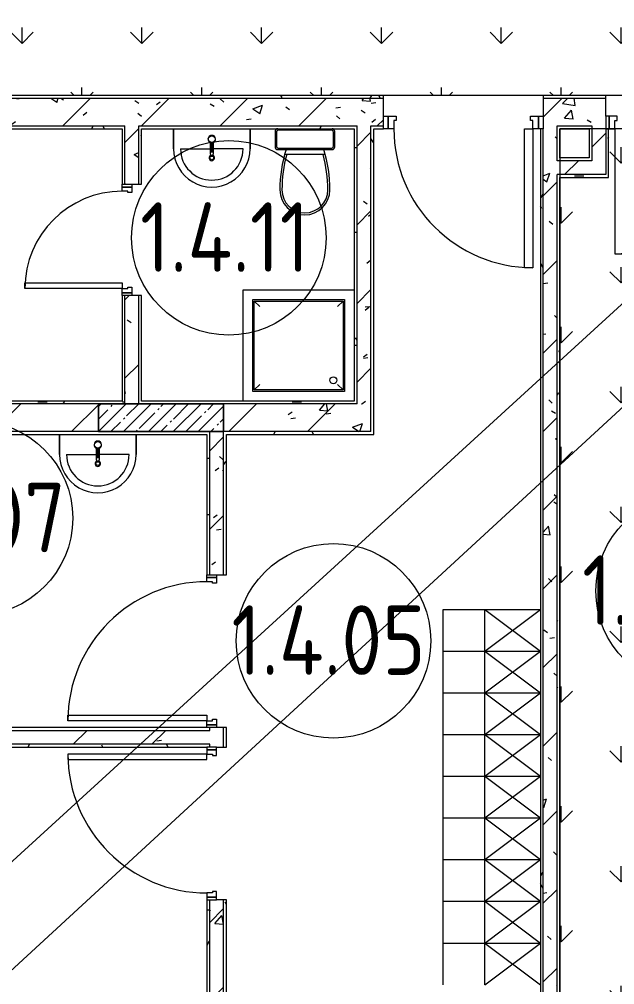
# Model space of a CAD drawing. Header units: millimetres. Extents: x -500089 to 1469082, y -290736 to 166440.
# Drawn here: x 1172884 to 1177168, y -70450 to -63503 of the extents above; entities that cross this region are included whole.
import ezdxf

# ---------------------------------------------------------------- set-up
doc = ezdxf.new("R2010")
doc.units = ezdxf.units.MM
for name, color, linetype, lineweight in [('Двери', 7, 'Continuous', 0), ('Линии', 7, 'Continuous', 0), ('Марки помещений', 7, 'Continuous', 0), ('Несущие колонны', 7, 'Continuous', 0), ('Сантехника', 7, 'Continuous', 0), ('Стены несущие', 7, 'Continuous', 0), ('Стены отделка', 7, 'Continuous', 0), ('Стены штриховка', 7, 'Continuous', 0), ('экспертиза ДУ пояснения', 6, 'Continuous', 0), ('экспертиза условные обозначения', 1, 'Continuous', 0)]:
    doc.layers.add(name, color=color, linetype=linetype, lineweight=lineweight)
doc.styles.add('GOST Common_1', font='', dxfattribs={"width": 0.9, "height": 700})
doc.styles.get('GOST Common_1').set_extended_font_data('GOST Common')
pattern_1 = [(0, (1111853.59, -73570.49), (812.8, 203.2), [67.056, -542.544, 67.056, -542.544, -3251.2]), (0, (1111853.59, -73570.49), (812.8, 203.2), [-1219.2, 67.056, -1152.144, 67.056, -542.544, -1422.4]), (0, (1111853.59, -73570.49), (812.8, 203.2), [-3048, 67.056, -339.344, 67.056, -948.944]), (120, (1112158.39, -73468.89), (-582.37636, 602.30545), [67.056, -542.544, 67.056, -542.544, -3251.2]), (120, (1112158.39, -73468.89), (-582.37636, 602.30545), [-1219.2, 67.056, -1152.144, 67.056, -542.544, -1422.4]), (120, (1112158.39, -73468.89), (-582.37636, 602.30545), [-3048, 67.056, -339.344, 67.056, -948.944]), (240, (1112259.99, -73062.49), (-230.42364, -805.50545), [67.056, -542.544, 67.056, -542.544, -3251.2]), (240, (1112259.99, -73062.49), (-230.42364, -805.50545), [-1219.2, 67.056, -1152.144, 67.056, -542.544, -1422.4]), (240, (1112259.99, -73062.49), (-230.42364, -805.50545), [-3048, 67.056, -339.344, 67.056, -948.944])]
pattern_2 = [(45, (1111853.6, -73570.5), (-282.8427, 282.8427), [])]
pattern_3 = [(50, (1111853.6, -73570.5), (728.7365, -63.756), [76.2, -838.2]), (355, (1111853.6, -73570.5), (-140.972, 764.228), [60.96, -670.56]), (100.451, (1111914.3, -73575.8), (587.77, 700.467), [64.76, -712.36]), (46.184, (1111853.6, -73367.3), (1084.316, -168.171), [114.3, -1257.3]), (96.636, (1111943.9, -73381.3), (949.61, 989.71), [97.14, -1068.54]), (351.184, (1111853.6, -73367.3), (949.62, 989.701), [91.44, -1005.84]), (21, (1111955.2, -73418.1), (606.458, -409.0606), [76.2, -838.2]), (326, (1111955.2, -73418.1), (247.208, 736.753), [60.96, -670.56]), (71.451, (1112005.7, -73452.2), (853.668, 327.6855), [64.76, -712.36]), (37.5, (1111853.59, -73570.5), (12.3547, 338.2201), [33.528, -628.904, 33.528, -647.192, -673.1]), (37.5, (1111853.59, -73570.5), (12.3547, 338.2201), [-1343.152, 33.528, -639.572]), (7.5, (1111853.6, -73570.5), (267.2789, 400.7221), [33.528, -354.584, 33.528, -613.664, -256.54]), (7.5, (1111853.6, -73570.5), (267.2789, 400.7221), [-1035.304, 33.528, -223.012]), (327.5, (1111627.02, -73570.5), (542.3633, -22.9153), [33.528, -220.472, 33.528, -758.952, -1051.56]), (327.5, (1111627.02, -73570.5), (542.3633, -22.9153), [-1046.48, 33.528, -1018.032]), (317.5, (1111525.4, -73570.5), (592.517, 101.707), [33.528, -296.672, 33.528, -492.76, -746.76]), (317.5, (1111525.4, -73570.5), (592.517, 101.707), [-856.488, 33.528, -713.232])]
pattern_4 = [(90, (1077209.23, -303341.8), (-431.0523, 431.0523), [114.3, -747.8046]), (45, (1077209.2, -303341.8), (-431.0523, 431.0523), [114.3, -495.3]), (135, (1077209.2, -303341.8), (-431.0523, -431.0523), [114.3, -495.3])]

# ---------------------------------------------------------------- blocks, each defined once
blk = doc.blocks.new('ASVP_ДверьСтальная_2 полотна - Внутренняя 1320х2000h_полотна_ Г Л _1200 в чистоте_-4240581-З Этаж 01')
at = {"layer": 'Двери', "lineweight": 18}
for p, q in [((660, 1020), (600, 1020)), ((600, 1020), (600, 120)), ((660, 120), (660, 1020)), ((-660, 540), (-600, 540)), ((-660, 120), (-660, 540)), ((-600, 540), (-600, 120)), ((-725, 120), (-700, 120)), ((-725, 30), (-725, 120)), ((-700, 120), (-660, 120)), ((-700, 30), (-700, 120)), ((-700, 120), (-700, 30)), ((-600, 120), (-660, 120)), ((-660, 120), (-660, 60)), ((600, 120), (660, 120)), ((700, 120), (660, 120)), ((660, 120), (660, 60)), ((700, 30), (700, 120)), ((725, 120), (700, 120)), ((700, 120), (700, 30)), ((725, 30), (725, 120)), ((-700, 30), (-725, 30)), ((-644, 30), (-700, 30)), ((-660, 60), (-644, 60)), ((-644, 60), (-644, 30)), ((660, 60), (644, 60)), ((644, 60), (644, 30)), ((644, 30), (700, 30)), ((700, 30), (725, 30))]:
    blk.add_line(p, q, dxfattribs=at)
at = {"layer": 'Двери'}
for centre, radius, start, end in [((660, 120), 900, 90, 180), ((-660, 120), 420, 360, 90)]:
    blk.add_arc(centre, radius, start, end, dxfattribs=at)
blk = doc.blocks.new('ASVP_ДверьДеревянная_1 полотно - Санузел 1000х2000h_полотно_ Г Л _950 в чистоте_-4213395-З Этаж 01')
at = {"layer": 'Двери', "lineweight": 18}
for p, q in [((500, 1070), (460, 1070)), ((460, 1070), (460, 70)), ((500, 70), (500, 1070)), ((-530, 70), (-550, 70)), ((-550, 70), (-550, 0)), ((-500, 70), (-530, 70)), ((-530, 70), (-530, 0)), ((-530, 0), (-530, 70)), ((-500, 30), (-500, 70)), ((460, 70), (500, 70)), ((530, 70), (500, 70)), ((500, 70), (500, 30)), ((530, 0), (530, 70)), ((550, 70), (530, 70)), ((530, 70), (530, 0)), ((550, 0), (550, 70)), ((-550, 0), (-530, 0)), ((-530, 0), (-490, 0)), ((-490, 30), (-500, 30)), ((-490, 0), (-490, 30)), ((500, 30), (490, 30)), ((490, 30), (490, 0)), ((490, 0), (530, 0)), ((530, 0), (550, 0))]:
    blk.add_line(p, q, dxfattribs=at)
at = {"layer": 'Двери'}
blk.add_arc((500, 70), 1000, 90, 180, dxfattribs=at)
blk = doc.blocks.new('ASVP_ДверьСтальная_1 полотно - Внутренняя 1000х2000h_полотно_ Г Пр _925 в чистоте_-4236618-З Этаж 01')
at = {"layer": 'Двери', "lineweight": 18}
for p, q in [((-500, 1120), (-440, 1120)), ((-500, 120), (-500, 1120)), ((-440, 1120), (-440, 120)), ((-575, 120), (-540, 120)), ((-575, 30), (-575, 120)), ((-540, 120), (-500, 120)), ((-540, 30), (-540, 120)), ((-540, 120), (-540, 30)), ((-440, 120), (-500, 120)), ((-500, 120), (-500, 60)), ((500, 120), (540, 120)), ((500, 60), (500, 120)), ((540, 120), (540, 30)), ((540, 120), (575, 120)), ((540, 30), (540, 120)), ((575, 120), (575, 30)), ((-540, 30), (-575, 30)), ((-484, 30), (-540, 30)), ((-500, 60), (-484, 60)), ((-484, 60), (-484, 30)), ((484, 60), (500, 60)), ((484, 30), (484, 60)), ((540, 30), (484, 30)), ((575, 30), (540, 30))]:
    blk.add_line(p, q, dxfattribs=at)
at = {"layer": 'Двери'}
blk.add_arc((-500, 120), 1000, 0, 90, dxfattribs=at)
blk = doc.blocks.new('ADSK_КолоннаЖБ_Прямоугольная - 200x900 мм-V275-З Этаж 01')
at = {"layer": 'Несущие колонны'}
h = blk.add_hatch(dxfattribs=at)
h.set_pattern_fill('FP_62', color=256, style=0, pattern_type=2)
h.set_pattern_definition([(45, (-62050, -7200), (-89.80256, 89.80256), []), (45, (-61960.2, -7200), (-89.80256, 89.80256), [158.75, -31.75, 13.411, -18.339])])
h.paths.add_polyline_path([(450, -100), (450, 100), (-450, 100), (-450, -100), (350, -100)], flags=0)
at = {"layer": 'Несущие колонны', "lineweight": 18}
for p, q in [((-450, -100), (-450, 100)), ((-450, 100), (450, 100)), ((450, 100), (-450, 100)), ((-450, 100), (-450, -100)), ((450, 100), (450, -100)), ((450, -100), (450, 100)), ((450, -100), (-450, -100)), ((-450, -100), (450, -100))]:
    blk.add_line(p, q, dxfattribs=at)
blk = doc.blocks.new('ASVP_2D_Унитаз_Слив - Унитаз для взрослых-3413683-З Этаж 01')
at = {"layer": 'Сантехника'}
for p, q in [((-254.8, 305), (36.7, 305)), ((-324.1, 250), (-324.1, 140)), ((-314.1, 245), (-314.1, 145)), ((85.9, 270), (-304.1, 270)), ((80.9, 260), (-299.1, 260)), ((95.9, 145), (95.9, 245)), ((105.9, 140), (105.9, 250)), ((-299.1, 130), (80.9, 130))]:
    blk.add_line(p, q, dxfattribs=at)
for centre, radius, start, end in [((-109.1, 560), 180, 90, 180), ((-109.1, 560), 165, 90, 180), ((-109.1, 560), 180, 0, 90), ((-109.1, 560), 165, 0, 90), ((676.9, 560), 966, 180, 197.47018), ((691.9, 560), 966, 180, 195.30619), ((-910.1, 560), 966, 344.69381, 0), ((-895.1, 560), 966, 342.52982, 0), ((-304.1, 250), 20, 90, 180), ((-299.1, 245), 15, 90, 180), ((80.9, 245), 15, 360, 90), ((85.9, 250), 20, 360, 90), ((-304.1, 140), 20, 180, 270), ((-299.1, 145), 15, 180, 270), ((80.9, 145), 15, 270, 0), ((85.9, 140), 20, 270, 360)]:
    blk.add_arc(centre, radius, start, end, dxfattribs=at)
blk = doc.blocks.new('ASVP_2D_Раковина - Раковина 550х420-3413684-З Этаж 01')
at = {"layer": 'Сантехника'}
for p, q in [((-119.1, 220.6), (-119.1, 301.9)), ((-115.1, 286), (-115.1, 219.6)), ((-103.1, 286), (-115.1, 286)), ((-103.1, 219.6), (-103.1, 286)), ((-99.1, 301.9), (-99.1, 220.6)), ((-384.1, 265), (-384.1, 120)), ((-384.1, 120), (-384.1, 265)), ((-334.1, 265), (-119.1, 265)), ((115.9, 265), (-99.1, 265)), ((165.9, 120), (165.9, 265)), ((165.9, 265), (165.9, 120))]:
    blk.add_line(p, q, dxfattribs=at)
for centre, radius in [((-109.1, 330), 13.3), ((-109.1, 195), 24.5)]:
    blk.add_circle(centre, radius, dxfattribs=at)
for centre, radius, start, end in [((-109.1, 265), 275, 360, 180), ((-109.1, 265), 275, 360, 180), ((-109.1, 265), 225, 0, 180), ((-109.1, 330), 20, 284.14377, 255.85623), ((-109.1, 301.9), 10, 0, 180), ((-109.1, 195), 27.5, 102.60426, 77.39774), ((-109.1, 195), 25.3, 76.29328, 103.7089)]:
    blk.add_arc(centre, radius, start, end, dxfattribs=at)
blk = doc.blocks.new('ASVP_2D_Душевой поддон_Трап - Душевой поддон 800х800-2509739-З Этаж 01')
at = {"layer": 'Сантехника'}
for p, q in [((0, 800), (800, 800)), ((800, 800), (800, 0)), ((70, 730), (730, 730)), ((70, 70), (70, 730)), ((120, 680), (80, 720)), ((80, 720), (720, 720)), ((80, 80), (80, 720)), ((720, 720), (680, 680)), ((720, 720), (720, 80)), ((730, 730), (730, 70)), ((730, 70), (70, 70)), ((120, 120), (80, 80)), ((720, 80), (80, 80)), ((680, 120), (720, 80))]:
    blk.add_line(p, q, dxfattribs=at)
blk.add_circle((150, 150), 25, dxfattribs=at)
blk = doc.blocks.new('ASVP_ДверьДеревянная_1 полотно - Санузел 700х2000h_полотно_ Г Пр _650 в чистоте_-4213427-З Этаж 01')
at = {"layer": 'Двери', "lineweight": 18}
for p, q in [((-350, 770), (-310, 770)), ((-350, 70), (-350, 770)), ((-310, 770), (-310, 70)), ((-400, 70), (-380, 70)), ((-400, 0), (-400, 70)), ((-380, 70), (-350, 70)), ((-380, 0), (-380, 70)), ((-380, 70), (-380, 0)), ((-310, 70), (-350, 70)), ((-350, 70), (-350, 30)), ((350, 70), (380, 70)), ((350, 30), (350, 70)), ((380, 70), (380, 0)), ((380, 70), (400, 70)), ((380, 0), (380, 70)), ((400, 70), (400, 0)), ((-380, 0), (-400, 0)), ((-340, 0), (-380, 0)), ((-350, 30), (-340, 30)), ((-340, 30), (-340, 0)), ((340, 30), (350, 30)), ((340, 0), (340, 30)), ((380, 0), (340, 0)), ((400, 0), (380, 0))]:
    blk.add_line(p, q, dxfattribs=at)
at = {"layer": 'Двери'}
blk.add_arc((-350, 70), 700, 0, 90, dxfattribs=at)
blk = doc.blocks.new('ASVP_ДверьДеревянная_1 полотно - Санузел 1000х2000h_полотно_ Г Пр _950 в чистоте_-4213391-З Этаж 01')
at = {"layer": 'Двери', "lineweight": 18}
for p, q in [((-500, 1070), (-460, 1070)), ((-500, 70), (-500, 1070)), ((-460, 1070), (-460, 70)), ((-550, 70), (-530, 70)), ((-550, 0), (-550, 70)), ((-530, 70), (-500, 70)), ((-530, 0), (-530, 70)), ((-530, 70), (-530, 0)), ((-460, 70), (-500, 70)), ((-500, 70), (-500, 30)), ((500, 70), (530, 70)), ((500, 30), (500, 70)), ((530, 70), (530, 0)), ((530, 70), (550, 70)), ((530, 0), (530, 70)), ((550, 70), (550, 0)), ((-530, 0), (-550, 0)), ((-490, 0), (-530, 0)), ((-500, 30), (-490, 30)), ((-490, 30), (-490, 0)), ((490, 30), (500, 30)), ((490, 0), (490, 30)), ((530, 0), (490, 0)), ((550, 0), (530, 0))]:
    blk.add_line(p, q, dxfattribs=at)
at = {"layer": 'Двери'}
blk.add_arc((-500, 70), 1000, 0, 90, dxfattribs=at)
blk = doc.blocks.new('ASVP_Марка_Помещение_ОдноЗначение - Номер-684784-З Этаж 01')
at = {"layer": 'Марки помещений'}
blk.add_circle((0, 0), 3.5, dxfattribs=at)

msp = doc.modelspace()

# ---------------------------------------------------------------- hatches: boundary and pattern name
at = {"layer": 'Стены штриховка'}
h = msp.add_hatch(dxfattribs=at)
h.set_pattern_fill('FP_174', color=256, style=0, pattern_type=2)
h.set_pattern_definition(pattern_1)
h.paths.add_polyline_path([(1179035.572, -64070.488), (1179837.585, -64070.488), (1179837.585, -64050.488), (1178553.585, -64050.488), (1178553.585, -64070.488), (1179033.585, -64070.488)], flags=0)
h.paths.add_polyline_path([(1169003.585, -64070.488), (1169003.585, -64050.488), (1168903.585, -64050.488), (1168903.585, -64070.488)], flags=0)
h.paths.add_polyline_path([(1173743.585, -64070.488), (1175503.585, -64070.488), (1175503.585, -64050.488), (1170153.585, -64050.488), (1170153.585, -64070.488), (1173643.585, -64070.488)], flags=0)
h.paths.add_polyline_path([(1177095.325, -64070.488), (1177103.585, -64070.488), (1177103.585, -64050.488), (1176653.585, -64050.488), (1176653.585, -64070.488), (1177089.89, -64070.488)], flags=0)
h = msp.add_hatch(dxfattribs=at)
h.set_pattern_fill('FP_201', color=256, style=0, pattern_type=2)
h.set_pattern_definition(pattern_2)
h.paths.add_polyline_path([(1177103.585, -64270.488), (1177103.585, -64070.488), (1176653.585, -64070.488), (1176653.585, -64270.488), (1177003.585, -64270.488)], flags=0)
h.paths.add_polyline_path([(1168903.585, -64270.488), (1169003.585, -64270.488), (1169003.585, -64070.488), (1168903.585, -64070.488), (1168903.585, -64201.68)], flags=0)
h.paths.add_polyline_path([(1171553.585, -64270.488), (1175503.585, -64270.488), (1175503.585, -64070.488), (1170153.585, -64070.488), (1170153.585, -64270.488), (1170505.662, -64270.488)], flags=0)
h.paths.add_polyline_path([(1179035.572, -64270.488), (1179853.585, -64270.488), (1179853.585, -64070.488), (1178553.585, -64070.488), (1178553.585, -64270.488)], flags=0)
h = msp.add_hatch(dxfattribs=at)
h.set_pattern_fill('FP_31', color=256, style=0, pattern_type=2)
h.set_pattern_definition(pattern_3)
h.paths.add_polyline_path([(1177103.585, -64270.488), (1177103.585, -64070.488), (1176653.585, -64070.488), (1176653.585, -64270.488), (1177003.585, -64270.488)], flags=0)
h.paths.add_polyline_path([(1168903.585, -64270.488), (1169003.585, -64270.488), (1169003.585, -64070.488), (1168903.585, -64070.488), (1168903.585, -64201.68)], flags=0)
h.paths.add_polyline_path([(1171553.585, -64270.488), (1175503.585, -64270.488), (1175503.585, -64070.488), (1170153.585, -64070.488), (1170153.585, -64270.488), (1170505.662, -64270.488)], flags=0)
h.paths.add_polyline_path([(1179035.572, -64270.488), (1179853.585, -64270.488), (1179853.585, -64070.488), (1178553.585, -64070.488), (1178553.585, -64270.488)], flags=0)
h = msp.add_hatch(dxfattribs=at)
h.set_pattern_fill('FP_174', color=256, style=0, pattern_type=2)
h.set_pattern_definition(pattern_1)
h.paths.add_polyline_path([(1167574.585, -64290.488), (1167753.585, -64290.488), (1167753.585, -64270.488), (1167573.585, -64270.488), (1167573.585, -64290.488)], flags=0)
h.paths.add_polyline_path([(1179853.585, -64290.488), (1180253.585, -64290.488), (1180253.585, -64270.488), (1178553.585, -64270.488), (1178553.585, -64290.488), (1179320.252, -64290.488)], flags=0)
h.paths.add_polyline_path([(1171663.585, -64290.488), (1173643.585, -64290.488), (1173643.585, -64270.488), (1170153.585, -64270.488), (1170153.585, -64290.488), (1171553.585, -64290.488)], flags=0)
h.paths.add_polyline_path([(1176994.955, -64290.488), (1177003.585, -64290.488), (1177003.585, -64270.488), (1176753.585, -64270.488), (1176753.585, -64290.488), (1176994.412, -64290.488)], flags=0)
h.paths.add_polyline_path([(1173743.585, -64290.488), (1175313.585, -64290.488), (1175313.585, -64270.488), (1173743.585, -64270.488)], flags=0)
h.paths.add_polyline_path([(1175433.585, -64290.488), (1175503.585, -64290.488), (1175503.585, -64270.488), (1175413.585, -64270.488), (1175413.585, -64290.488)], flags=0)
h = msp.add_hatch(dxfattribs=at)
h.set_pattern_fill('FP_174', color=256, style=0, pattern_type=2)
h.set_pattern_definition(pattern_1)
h.paths.add_polyline_path([(1173623.585, -66250.488), (1173643.585, -66250.488), (1173643.585, -65490.488), (1173623.585, -65490.488), (1173623.585, -66223.429)], flags=0)
h.paths.add_polyline_path([(1173643.585, -64690.488), (1173643.585, -64290.488), (1173623.585, -64290.488), (1173623.585, -64690.488)], flags=0)
h = msp.add_hatch(dxfattribs=at)
h.set_pattern_fill('FP_201', color=256, style=0, pattern_type=2)
h.set_pattern_definition(pattern_2)
h.paths.add_polyline_path([(1173743.585, -66270.488), (1173743.585, -65490.488), (1173643.585, -65490.488), (1173643.585, -66270.488)], flags=0)
h.paths.add_polyline_path([(1173643.585, -64690.488), (1173743.585, -64690.488), (1173743.585, -64270.488), (1173643.585, -64270.488), (1173643.585, -64290.488)], flags=0)
h = msp.add_hatch(dxfattribs=at)
h.set_pattern_fill('FP_31', color=256, style=0, pattern_type=2)
h.set_pattern_definition(pattern_3)
h.paths.add_polyline_path([(1173743.585, -66270.488), (1173743.585, -65490.488), (1173643.585, -65490.488), (1173643.585, -66270.488)], flags=0)
h.paths.add_polyline_path([(1173643.585, -64690.488), (1173743.585, -64690.488), (1173743.585, -64270.488), (1173643.585, -64270.488), (1173643.585, -64290.488)], flags=0)
h = msp.add_hatch(dxfattribs=at)
h.set_pattern_fill('FP_174', color=256, style=0, pattern_type=2)
h.set_pattern_definition(pattern_1)
h.paths.add_polyline_path([(1173743.585, -66250.488), (1173763.585, -66250.488), (1173763.585, -65490.488), (1173743.585, -65490.488), (1173743.585, -65640.425)], flags=0)
h.paths.add_polyline_path([(1173763.585, -64690.488), (1173763.585, -64290.488), (1173743.585, -64290.488), (1173743.585, -64690.488)], flags=0)
h = msp.add_hatch(dxfattribs=at)
h.set_pattern_fill('FP_174', color=256, style=0, pattern_type=2)
h.set_pattern_definition(pattern_1)
h.paths.add_polyline_path([(1175313.585, -66250.488), (1175313.585, -64290.488), (1175293.585, -64290.488), (1175293.585, -66250.488)], flags=0)
h = msp.add_hatch(dxfattribs=at)
h.set_pattern_fill('FP_201', color=256, style=0, pattern_type=2)
h.set_pattern_definition(pattern_2)
h.paths.add_polyline_path([(1175313.585, -66270.488), (1175413.585, -66270.488), (1175413.585, -64270.488), (1175313.585, -64270.488), (1175313.585, -66250.488)], flags=0)
h = msp.add_hatch(dxfattribs=at)
h.set_pattern_fill('FP_31', color=256, style=0, pattern_type=2)
h.set_pattern_definition(pattern_3)
h.paths.add_polyline_path([(1175313.585, -66270.488), (1175413.585, -66270.488), (1175413.585, -64270.488), (1175313.585, -64270.488), (1175313.585, -66250.488)], flags=0)
h = msp.add_hatch(dxfattribs=at)
h.set_pattern_fill('FP_174', color=256, style=0, pattern_type=2)
h.set_pattern_definition(pattern_1)
h.paths.add_polyline_path([(1175413.585, -66470.488), (1175433.585, -66470.488), (1175433.585, -64290.488), (1175413.585, -64290.488), (1175413.585, -66270.488)], flags=0)
h = msp.add_hatch(dxfattribs=at)
h.set_pattern_fill('FP_174', color=256, style=0, pattern_type=2)
h.set_pattern_definition(pattern_1)
h.paths.add_polyline_path([(1176633.585, -71670.488), (1176653.585, -71670.488), (1176653.585, -64290.488), (1176633.585, -64290.488), (1176633.585, -71650.488)], flags=0)
h = msp.add_hatch(dxfattribs=at)
h.set_pattern_fill('FP_201', color=256, style=0, pattern_type=2)
h.set_pattern_definition(pattern_2)
h.paths.add_polyline_path([(1176670.977, -71770.488), (1176753.585, -71770.488), (1176751.681, -64270.488), (1176653.585, -64270.488), (1176653.585, -71770.488)], flags=0)
h = msp.add_hatch(dxfattribs=at)
h.set_pattern_fill('FP_31', color=256, style=0, pattern_type=2)
h.set_pattern_definition(pattern_3)
h.paths.add_polyline_path([(1176670.977, -71770.488), (1176753.585, -71770.488), (1176751.681, -64270.488), (1176653.585, -64270.488), (1176653.585, -71770.488)], flags=0)
h = msp.add_hatch(dxfattribs=at)
h.set_pattern_fill('FP_174', color=256, style=0, pattern_type=2)
h.set_pattern_definition(pattern_1)
h.paths.add_polyline_path([(1176773.585, -71790.488), (1176773.585, -64620.488), (1176753.585, -64620.488), (1176753.585, -71790.488)], flags=0)
h.paths.add_polyline_path([(1176755.004, -64520.488), (1176773.585, -64520.488), (1176773.585, -64290.488), (1176753.585, -64290.488), (1176753.585, -64520.488)], flags=0)
h = msp.add_hatch(dxfattribs=at)
h.set_pattern_fill('FP_201', color=256, style=0, pattern_type=2)
h.set_pattern_definition(pattern_2)
h.paths.add_polyline_path([(1177103.585, -64520.488), (1177103.585, -64270.488), (1177003.585, -64270.488), (1177003.585, -64520.488)], flags=0)
h = msp.add_hatch(dxfattribs=at)
h.set_pattern_fill('FP_174', color=256, style=0, pattern_type=2)
h.set_pattern_definition(pattern_1)
h.paths.add_polyline_path([(1177103.585, -64620.488), (1177123.585, -64619.276), (1177123.585, -64290.488), (1177103.585, -64290.488), (1177103.585, -64528.828)], flags=0)
h = msp.add_hatch(dxfattribs=at)
h.set_pattern_fill('FP_201', color=256, style=0, pattern_type=2)
h.set_pattern_definition(pattern_2)
h.paths.add_polyline_path([(1176753.585, -64620.488), (1177103.585, -64620.488), (1177103.585, -64520.488), (1176753.585, -64520.488)], flags=0)
h = msp.add_hatch(dxfattribs=at)
h.set_pattern_fill('FP_174', color=256, style=0, pattern_type=2)
h.set_pattern_definition(pattern_1)
h.paths.add_polyline_path([(1177003.585, -64640.488), (1177123.585, -64640.488), (1177123.585, -64620.488), (1176773.585, -64620.488), (1176773.585, -64640.488), (1176963.306, -64640.488)], flags=0)
h = msp.add_hatch(dxfattribs=at)
h.set_pattern_fill('FP_174', color=256, style=0, pattern_type=2)
h.set_pattern_definition(pattern_1)
h.paths.add_polyline_path([(1175313.585, -66270.488), (1175313.585, -66250.488), (1173743.585, -66250.488), (1173743.585, -66270.488), (1175293.585, -66270.488)], flags=0)
h.paths.add_polyline_path([(1169993.585, -66270.488), (1173643.585, -66270.488), (1173643.585, -66250.488), (1169003.585, -66250.488), (1169003.585, -66270.488), (1169503.585, -66270.488)], flags=0)
h = msp.add_hatch(dxfattribs=at)
h.set_pattern_fill('FP_201', color=256, style=0, pattern_type=2)
h.set_pattern_definition(pattern_2)
h.paths.add_polyline_path([(1175413.585, -66470.488), (1175413.585, -66270.488), (1174353.585, -66270.488), (1174353.585, -66470.488), (1175313.585, -66470.488)], flags=0)
h.paths.add_polyline_path([(1171553.585, -66470.488), (1173453.585, -66470.488), (1173453.585, -66270.488), (1169503.585, -66270.488), (1169503.585, -66470.488), (1171067.962, -66470.488)], flags=0)
h = msp.add_hatch(dxfattribs=at)
h.set_pattern_fill('FP_31', color=256, style=0, pattern_type=2)
h.set_pattern_definition(pattern_3)
h.paths.add_polyline_path([(1175413.585, -66470.488), (1175413.585, -66270.488), (1174353.585, -66270.488), (1174353.585, -66470.488), (1175313.585, -66470.488)], flags=0)
h.paths.add_polyline_path([(1171553.585, -66470.488), (1173453.585, -66470.488), (1173453.585, -66270.488), (1169503.585, -66270.488), (1169503.585, -66470.488), (1171067.962, -66470.488)], flags=0)
h = msp.add_hatch(dxfattribs=at)
h.set_pattern_fill('FP_174', color=256, style=0, pattern_type=2)
h.set_pattern_definition(pattern_1)
h.paths.add_polyline_path([(1169027.878, -66490.488), (1169893.585, -66490.488), (1169893.585, -66470.488), (1168883.585, -66470.488), (1168883.585, -66490.488), (1169003.585, -66490.488)], flags=0)
h.paths.add_polyline_path([(1170139.852, -66490.488), (1174253.585, -66490.488), (1174253.585, -66470.488), (1169993.585, -66470.488), (1169993.585, -66490.488), (1170042.585, -66490.488)], flags=0)
h.paths.add_polyline_path([(1175313.585, -66490.488), (1175433.585, -66490.488), (1175433.585, -66470.488), (1174353.585, -66470.488), (1174353.585, -66490.488), (1174603.585, -66490.488)], flags=0)
h = msp.add_hatch(dxfattribs=at)
h.set_pattern_fill('FP_201', color=256, style=0, pattern_type=2)
h.set_pattern_definition(pattern_2)
h.paths.add_polyline_path([(1174253.585, -71670.488), (1174353.585, -71670.488), (1174353.585, -69840.488), (1174253.585, -69840.488), (1174253.585, -71650.488)], flags=0)
h.paths.add_polyline_path([(1174253.585, -68740.488), (1174353.585, -68740.488), (1174353.585, -68600.488), (1174253.585, -68600.488), (1174253.585, -68720.488)], flags=0)
h.paths.add_polyline_path([(1174353.585, -67500.488), (1174353.585, -66470.488), (1174253.585, -66470.488), (1174253.585, -67500.488), (1174303.585, -67500.488)], flags=0)
h = msp.add_hatch(dxfattribs=at)
h.set_pattern_fill('FP_31', color=256, style=0, pattern_type=2)
h.set_pattern_definition(pattern_3)
h.paths.add_polyline_path([(1174253.585, -71670.488), (1174353.585, -71670.488), (1174353.585, -69840.488), (1174253.585, -69840.488), (1174253.585, -71650.488)], flags=0)
h.paths.add_polyline_path([(1174253.585, -68740.488), (1174353.585, -68740.488), (1174353.585, -68600.488), (1174253.585, -68600.488), (1174253.585, -68720.488)], flags=0)
h.paths.add_polyline_path([(1174353.585, -67500.488), (1174353.585, -66470.488), (1174253.585, -66470.488), (1174253.585, -67500.488), (1174303.585, -67500.488)], flags=0)
h = msp.add_hatch(dxfattribs=at)
h.set_pattern_fill('FP_174', color=256, style=0, pattern_type=2)
h.set_pattern_definition(pattern_1)
h.paths.add_polyline_path([(1174253.585, -71650.488), (1174253.585, -69840.488), (1174233.585, -69840.488), (1174233.585, -71650.488)], flags=0)
h.paths.add_polyline_path([(1174233.585, -68740.488), (1174253.585, -68740.488), (1174253.585, -68720.488), (1174233.585, -68720.488)], flags=0)
h.paths.add_polyline_path([(1174233.585, -68620.488), (1174253.585, -68620.488), (1174253.585, -68600.488), (1174233.585, -68600.488)], flags=0)
h.paths.add_polyline_path([(1174253.585, -67500.488), (1174253.585, -66490.488), (1174233.585, -66490.488), (1174233.585, -67500.488)], flags=0)
h = msp.add_hatch(dxfattribs=at)
h.set_pattern_fill('FP_174', color=256, style=0, pattern_type=2)
h.set_pattern_definition(pattern_1)
h.paths.add_polyline_path([(1174353.585, -71650.488), (1174373.585, -71650.488), (1174373.585, -71420.488), (1174353.585, -71420.488)], flags=0)
h.paths.add_polyline_path([(1174353.585, -71320.488), (1174373.585, -71320.488), (1174373.585, -69840.488), (1174353.585, -69840.488), (1174353.585, -71170.488)], flags=0)
h.paths.add_polyline_path([(1174353.585, -68740.488), (1174373.585, -68740.488), (1174373.585, -68600.488), (1174353.585, -68600.488), (1174353.585, -68720.488)], flags=0)
h.paths.add_polyline_path([(1174353.585, -67500.488), (1174373.585, -67500.488), (1174373.585, -66490.488), (1174353.585, -66490.488), (1174353.585, -67079.17)], flags=0)
h = msp.add_hatch(dxfattribs=at)
h.set_pattern_fill('FP_201', color=256, style=0, pattern_type=2)
h.set_pattern_definition(pattern_2)
h.paths.add_polyline_path([(1169993.585, -68720.488), (1174253.585, -68720.488), (1174253.585, -68620.488), (1169993.585, -68620.77)], flags=0)
h = msp.add_hatch(dxfattribs=at)
h.set_pattern_fill('FP_31', color=256, style=0, pattern_type=2)
h.set_pattern_definition(pattern_3)
h.paths.add_polyline_path([(1169993.585, -68720.488), (1174253.585, -68720.488), (1174253.585, -68620.488), (1169993.585, -68620.77)], flags=0)
h = msp.add_hatch(dxfattribs=at)
h.set_pattern_fill('FP_174', color=256, style=0, pattern_type=2)
h.set_pattern_definition(pattern_1)
h.paths.add_polyline_path([(1171553.585, -68620.488), (1171803.585, -68620.488), (1171803.585, -68600.488), (1171553.585, -68600.488), (1171553.585, -68613.543)], flags=0)
h.paths.add_polyline_path([(1172033.094, -68620.488), (1174233.585, -68620.488), (1174233.585, -68600.488), (1171903.585, -68600.488), (1171903.585, -68620.488)], flags=0)
h.paths.add_polyline_path([(1171453.585, -68620.488), (1171453.585, -68600.488), (1170013.585, -68600.488), (1170013.585, -68620.488), (1170139.852, -68620.488)], flags=0)
h = msp.add_hatch(dxfattribs=at)
h.set_pattern_fill('FP_174', color=256, style=0, pattern_type=2)
h.set_pattern_definition(pattern_1)
h.paths.add_polyline_path([(1174233.585, -68740.488), (1174233.585, -68720.488), (1170013.585, -68720.488), (1170013.585, -68740.488), (1173475.738, -68740.488)], flags=0)
at = {"layer": 'экспертиза условные обозначения'}
h = msp.add_hatch(dxfattribs=at)
h.set_pattern_fill('GRASS', color=2, scale=24)
h.set_pattern_definition(pattern_4)
edge = h.paths.add_edge_path()
edge.add_line((1167770.702, -40039.927), (1179837.585, -40040.488))
edge.add_line((1179837.585, -40040.488), (1179836.469, -64051.049))
edge.add_line((1179836.469, -64051.049), (1167769.585, -64050.488))
edge.add_line((1167769.585, -64050.488), (1167769.585, -40040.488))
h = msp.add_hatch(dxfattribs=at)
h.set_pattern_fill('GRASS', color=3, scale=24)
h.set_pattern_definition(pattern_4)
h.paths.add_polyline_path([(1157123.585, -71790.488), (1157123.585, -73750.488), (1178733.585, -73750.488), (1178733.585, -66250.488), (1182233.585, -66250.488), (1184413.585, -66245.488), (1184413.585, -55290.488), (1182653.585, -55290.488), (1182649.585, -55470.488), (1182453.585, -55470.488), (1182453.585, -64290.488), (1176773.585, -64290.488), (1176773.585, -71790.488)])

# ---------------------------------------------------------------- linework, layer by layer
at = {"layer": 'Линии'}
for p, q in [((1175933.585, -67750.488), (1176233.585, -67750.488)), ((1175933.585, -68050.488), (1175933.585, -67750.488)), ((1176233.585, -67750.488), (1176633.585, -67750.488)), ((1176233.585, -68050.488), (1176233.585, -67750.488)), ((1176233.585, -67750.488), (1176633.585, -68050.488)), ((1176233.585, -68050.488), (1176633.585, -67750.488)), ((1175933.585, -68050.488), (1176233.585, -68050.488)), ((1175933.585, -68350.488), (1175933.585, -68050.488)), ((1176233.585, -68050.488), (1176633.585, -68050.488)), ((1176233.585, -68350.488), (1176233.585, -68050.488)), ((1176233.585, -68050.488), (1176633.585, -68350.488)), ((1176233.585, -68350.488), (1176633.585, -68050.488)), ((1175933.585, -68350.488), (1176233.585, -68350.488)), ((1175933.585, -68650.488), (1175933.585, -68350.488)), ((1176233.585, -68350.488), (1176633.585, -68350.488)), ((1176233.585, -68650.488), (1176233.585, -68350.488)), ((1176233.585, -68350.488), (1176633.585, -68650.488)), ((1176233.585, -68650.488), (1176633.585, -68350.488)), ((1175933.585, -68650.488), (1176233.585, -68650.488)), ((1175933.585, -68950.488), (1175933.585, -68650.488)), ((1176233.585, -68650.488), (1176633.585, -68650.488)), ((1176233.585, -68950.488), (1176233.585, -68650.488)), ((1176233.585, -68650.488), (1176633.585, -68950.488)), ((1176233.585, -68950.488), (1176633.585, -68650.488)), ((1175933.585, -68950.488), (1176233.585, -68950.488)), ((1175933.585, -69250.488), (1175933.585, -68950.488)), ((1176233.585, -68950.488), (1176633.585, -68950.488)), ((1176233.585, -69250.488), (1176233.585, -68950.488)), ((1176233.585, -68950.488), (1176633.585, -69250.488)), ((1176233.585, -69250.488), (1176633.585, -68950.488)), ((1175933.585, -69250.488), (1176233.585, -69250.488)), ((1175933.585, -69550.488), (1175933.585, -69250.488)), ((1176233.585, -69250.488), (1176633.585, -69250.488)), ((1176233.585, -69550.488), (1176233.585, -69250.488)), ((1176233.585, -69250.488), (1176633.585, -69550.488)), ((1176233.585, -69550.488), (1176633.585, -69250.488)), ((1175933.585, -69550.488), (1176233.585, -69550.488)), ((1175933.585, -69850.488), (1175933.585, -69550.488)), ((1176233.585, -69550.488), (1176633.585, -69550.488)), ((1176233.585, -69850.488), (1176233.585, -69550.488)), ((1176233.585, -69550.488), (1176633.585, -69850.488)), ((1176233.585, -69850.488), (1176633.585, -69550.488)), ((1175933.585, -69850.488), (1176233.585, -69850.488)), ((1175933.585, -70150.488), (1175933.585, -69850.488)), ((1176233.585, -69850.488), (1176633.585, -69850.488)), ((1176233.585, -70150.488), (1176233.585, -69850.488)), ((1176233.585, -69850.488), (1176633.585, -70150.488)), ((1176233.585, -70150.488), (1176633.585, -69850.488)), ((1175933.585, -70150.488), (1176233.585, -70150.488)), ((1175933.585, -70450.488), (1175933.585, -70150.488)), ((1176233.585, -70150.488), (1176633.585, -70150.488)), ((1176233.585, -70450.488), (1176233.585, -70150.488)), ((1176233.585, -70150.488), (1176633.585, -70450.488)), ((1176233.585, -70450.488), (1176633.585, -70150.488))]:
    msp.add_line(p, q, dxfattribs=at)
at = {"layer": 'Стены несущие'}
for p, q in [((1170153.585, -64070.488), (1175503.585, -64070.488)), ((1175503.585, -64200.488), (1175503.585, -64070.488)), ((1176653.585, -64070.488), (1176653.585, -64200.488)), ((1176653.585, -64070.488), (1177103.585, -64070.488)), ((1177103.585, -64200.488), (1177103.585, -64070.488)), ((1170153.585, -64270.488), (1173643.585, -64270.488)), ((1173643.585, -64690.488), (1173643.585, -64270.488)), ((1173743.585, -64690.488), (1173743.585, -64270.488)), ((1173743.585, -64270.488), (1175313.585, -64270.488)), ((1175313.585, -66270.488), (1175313.585, -64270.488)), ((1175413.585, -66470.488), (1175413.585, -64270.488)), ((1175413.585, -64270.488), (1175503.585, -64270.488)), ((1176653.585, -71670.488), (1176653.585, -64290.488)), ((1176753.585, -64520.488), (1176753.585, -64270.488)), ((1176753.585, -64270.488), (1177003.585, -64270.488)), ((1177003.585, -64270.488), (1177003.585, -64520.488)), ((1177103.585, -64290.488), (1177103.585, -64620.488)), ((1177003.585, -64520.488), (1176753.585, -64520.488)), ((1176753.585, -71770.488), (1176753.585, -64620.488)), ((1177103.585, -64620.488), (1176753.585, -64620.488)), ((1173693.585, -64690.488), (1173743.585, -64690.488)), ((1173643.585, -66270.488), (1173643.585, -65490.488)), ((1173743.585, -65490.488), (1173693.585, -65490.488)), ((1173743.585, -66270.488), (1173743.585, -65490.488)), ((1173453.585, -66270.488), (1169503.585, -66270.488)), ((1175313.585, -66270.488), (1174353.585, -66270.488)), ((1173453.585, -66470.488), (1169993.585, -66470.488)), ((1174253.585, -67500.488), (1174253.585, -66470.488)), ((1174353.585, -67500.488), (1174353.585, -66470.488)), ((1175413.585, -66470.488), (1174353.585, -66470.488)), ((1174303.585, -67500.488), (1174353.585, -67500.488)), ((1171903.585, -68620.488), (1174253.585, -68620.488)), ((1174253.585, -68620.488), (1174253.585, -68600.488)), ((1174353.585, -68600.488), (1174303.585, -68600.488)), ((1174353.585, -68740.488), (1174353.585, -68600.488)), ((1174253.585, -68720.488), (1170013.585, -68720.488)), ((1174253.585, -68740.488), (1174253.585, -68720.488)), ((1174303.585, -68740.488), (1174353.585, -68740.488)), ((1174253.585, -71670.488), (1174253.585, -69840.488)), ((1174353.585, -69840.488), (1174303.585, -69840.488)), ((1174353.585, -71320.488), (1174353.585, -69840.488))]:
    msp.add_line(p, q, dxfattribs=at)
at = {"layer": 'Стены отделка'}
for p, q in [((1175503.585, -64050.488), (1170153.585, -64050.488)), ((1175503.585, -64070.488), (1175503.585, -64050.488)), ((1177103.585, -64050.488), (1176653.585, -64050.488)), ((1176653.585, -64050.488), (1176653.585, -64070.488)), ((1177103.585, -64070.488), (1177103.585, -64050.488)), ((1170153.585, -64290.488), (1173623.585, -64290.488)), ((1173623.585, -64290.488), (1173623.585, -64690.488)), ((1173763.585, -64690.488), (1173763.585, -64290.488)), ((1173763.585, -64290.488), (1175293.585, -64290.488)), ((1175293.585, -64290.488), (1175293.585, -66250.488)), ((1175433.585, -66490.488), (1175433.585, -64290.488)), ((1175433.585, -64290.488), (1175503.585, -64290.488)), ((1176633.585, -64290.488), (1176633.585, -71650.488)), ((1176773.585, -64500.488), (1176773.585, -64290.488)), ((1176773.585, -64290.488), (1176983.585, -64290.488)), ((1176983.585, -64290.488), (1176983.585, -64500.488)), ((1177123.585, -64640.488), (1177123.585, -64290.488)), ((1176983.585, -64500.488), (1176773.585, -64500.488)), ((1176773.585, -71790.488), (1176773.585, -64640.488)), ((1176773.585, -64640.488), (1177123.585, -64640.488)), ((1173743.585, -64690.488), (1173763.585, -64690.488)), ((1173623.585, -65490.488), (1173623.585, -66250.488)), ((1173763.585, -65490.488), (1173743.585, -65490.488)), ((1173763.585, -66250.488), (1173763.585, -65490.488)), ((1173623.585, -66250.488), (1169023.585, -66250.488)), ((1175293.585, -66250.488), (1173763.585, -66250.488)), ((1170013.585, -66490.488), (1174233.585, -66490.488)), ((1174233.585, -66490.488), (1174233.585, -67500.488)), ((1174373.585, -67500.488), (1174373.585, -66490.488)), ((1174373.585, -66490.488), (1175433.585, -66490.488)), ((1174353.585, -67500.488), (1174373.585, -67500.488)), ((1174233.585, -68600.488), (1171923.585, -68600.488)), ((1174373.585, -68600.488), (1174353.585, -68600.488)), ((1174373.585, -68740.488), (1174373.585, -68600.488)), ((1170013.585, -68740.488), (1174233.585, -68740.488)), ((1174353.585, -68740.488), (1174373.585, -68740.488)), ((1174233.585, -69840.488), (1174233.585, -71650.488)), ((1174373.585, -69840.488), (1174353.585, -69840.488)), ((1174373.585, -71300.488), (1174373.585, -69840.488))]:
    msp.add_line(p, q, dxfattribs=at)
at = {"layer": 'экспертиза ДУ пояснения'}
for p, q in [((1169527.42, -72584.253), (1283545.83, 31674.308)), ((1283545.83, 31674.308), (1170451.223, -72536.169))]:
    msp.add_line(p, q, dxfattribs=at)
at = {"layer": 'экспертиза условные обозначения', "color": 2}
msp.add_lwpolyline([(1167770.702, -40039.927), (1179837.585, -40040.488), (1179836.469, -64051.049), (1167769.585, -64050.488), (1167769.585, -40040.488)], dxfattribs=at)
at = {"layer": 'экспертиза условные обозначения', "color": 3}
msp.add_lwpolyline([(1157123.585, -71790.488), (1157123.585, -73750.488), (1178733.585, -73750.488), (1178733.585, -66250.488), (1182233.585, -66250.488), (1184413.585, -66245.488), (1184413.585, -55290.488), (1182653.585, -55290.488), (1182649.585, -55470.488), (1182453.585, -55470.488), (1182453.585, -64290.488), (1182453.585, -64290.488), (1176773.585, -64290.488), (1176773.585, -71790.488), (1157123.585, -71790.488)], dxfattribs=at)

# ---------------------------------------------------------------- block references
at = {"layer": 'Двери'}
for name, p, rotation in [('ASVP_ДверьСтальная_1 полотно - Внутренняя 1000х2000h_полотно_ Г Пр _925 в чистоте_-4236618-З Этаж 01', (1176078.585, -64170.488), 180), ('ASVP_ДверьСтальная_2 полотна - Внутренняя 1320х2000h_полотна_ Г Л _1200 в чистоте_-4240581-З Этаж 01', (1177828.585, -64170.488), 180), ('ASVP_ДверьДеревянная_1 полотно - Санузел 700х2000h_полотно_ Г Пр _650 в чистоте_-4213427-З Этаж 01', (1173693.585, -65090.488), 90), ('ASVP_ДверьДеревянная_1 полотно - Санузел 1000х2000h_полотно_ Г Пр _950 в чистоте_-4213391-З Этаж 01', (1174303.585, -68050.488), 90), ('ASVP_ДверьДеревянная_1 полотно - Санузел 1000х2000h_полотно_ Г Л _950 в чистоте_-4213395-З Этаж 01', (1174303.585, -69290.488), 90)]:
    msp.add_blockref(name, p, dxfattribs=dict(at, rotation=rotation))
at = {"layer": 'Марки помещений', "xscale": 199.9999999999999, "yscale": 199.9999999999999, "zscale": 199.9999999999999}
for p in [(1174391.334, -65075.758), (1172567.929, -67093.426), (1177732.151, -67616.33), (1175144.583, -67976.152)]:
    msp.add_blockref('ASVP_Марка_Помещение_ОдноЗначение - Номер-684784-З Этаж 01', p, dxfattribs=at)
at = {"layer": 'Несущие колонны'}
msp.add_blockref('ADSK_КолоннаЖБ_Прямоугольная - 200x900 мм-V275-З Этаж 01', (1173903.585, -66370.488), dxfattribs=at)
at = {"layer": 'Сантехника'}
for name, p, rotation in [('ASVP_2D_Раковина - Раковина 550х420-3413684-З Этаж 01', (1174159.511, -64170.488), 180), ('ASVP_2D_Унитаз_Слив - Унитаз для взрослых-3413683-З Этаж 01', (1174829.511, -64170.488), 180), ('ASVP_2D_Душевой поддон_Трап - Душевой поддон 800х800-2509739-З Этаж 01', (1175293.585, -66250.488), 89.9999999999999), ('ASVP_2D_Раковина - Раковина 550х420-3413684-З Этаж 01', (1173339.511, -66370.488), 180)]:
    msp.add_blockref(name, p, dxfattribs=dict(at, rotation=rotation))

# ---------------------------------------------------------------- texts
at = {"layer": 'Марки помещений', "char_height": 500, "attachment_point": 1, "style": 'GOST Common_1'}
for s, insert, width in [('1.4.11', (1173752.32, -64820.308), 1572.91087), ('1.4.07', (1171833.514, -66837.976), 1803.79687), ('1.11.04', (1176932.937, -67360.879), 1962.531), ('1.4.05', (1174410.168, -67720.702), 1803.79687)]:
    msp.add_mtext(s, dxfattribs=dict(at, insert=insert, width=width))

doc.saveas('drawing.dxf')
